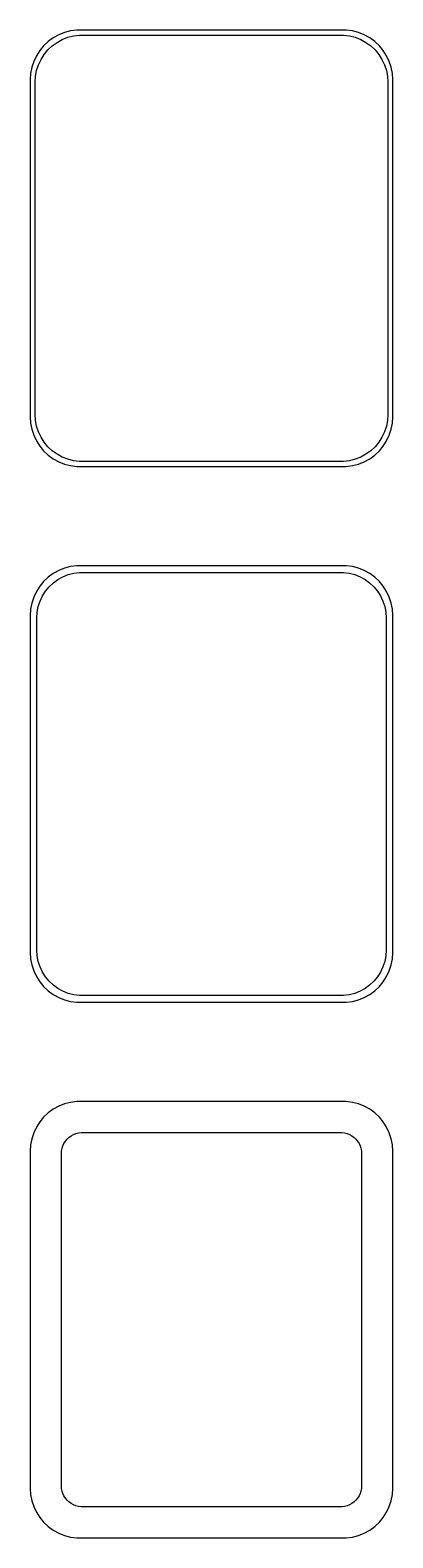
# Model space of a CAD drawing. Header units: metres. Extents: x -18 to 18, y 140 to 292.
import ezdxf

# ---------------------------------------------------------------- set-up
doc = ezdxf.new("R2010")
doc.units = ezdxf.units.M

msp = doc.modelspace()

# ---------------------------------------------------------------- linework, layer by layer
for p, q in [((-14.1869, 291.911), (-14.7951, 291.755)), ((-13.5639, 291.99), (-14.1869, 291.911)), ((13.5639, 291.99), (-13.5639, 291.99)), ((14.1869, 291.911), (13.5639, 291.99)), ((14.7951, 291.755), (14.1869, 291.911)), ((-16.8948, 290.423), (-17.2951, 289.939)), ((-16.4371, 290.853), (-16.8948, 290.423)), ((-16.4626, 290.002), (-16.0278, 290.41)), ((-15.9291, 291.222), (-16.4371, 290.853)), ((-16.0278, 290.41), (-15.5452, 290.761)), ((-15.3789, 291.524), (-15.9291, 291.222)), ((-15.5452, 290.761), (-15.0224, 291.048)), ((-14.7951, 291.755), (-15.3789, 291.524)), ((-15.0224, 291.048), (-14.4678, 291.268)), ((-14.4678, 291.268), (-13.8901, 291.416)), ((-13.8901, 291.416), (-13.2982, 291.491)), ((-13.2982, 291.491), (13.2982, 291.491)), ((13.2982, 291.491), (13.8901, 291.416)), ((13.8901, 291.416), (14.4678, 291.268)), ((14.4678, 291.268), (15.0224, 291.048)), ((15.3789, 291.524), (14.7951, 291.755)), ((15.0224, 291.048), (15.5452, 290.761)), ((15.9291, 291.222), (15.3789, 291.524)), ((15.5452, 290.761), (16.0278, 290.41)), ((16.4371, 290.853), (15.9291, 291.222)), ((16.0278, 290.41), (16.4626, 290.002)), ((16.8948, 290.423), (16.4371, 290.853)), ((17.2951, 289.939), (16.8948, 290.423)), ((-17.8989, 288.841), (-18.0929, 288.243)), ((-17.6315, 289.409), (-17.8989, 288.841)), ((-17.2951, 289.939), (-17.6315, 289.409)), ((-17.4164, 288.499), (-17.1624, 289.038)), ((-17.1624, 289.038), (-16.8428, 289.542)), ((-16.8428, 289.542), (-16.4626, 290.002)), ((16.4626, 290.002), (16.8428, 289.542)), ((16.8428, 289.542), (17.1624, 289.038)), ((17.1624, 289.038), (17.4164, 288.499)), ((17.6315, 289.409), (17.2951, 289.939)), ((17.8989, 288.841), (17.6315, 289.409)), ((18.0929, 288.243), (17.8989, 288.841)), ((-18.2106, 287.627), (-18.25, 287)), ((-18.0929, 288.243), (-18.2106, 287.627)), ((-17.75, 286.75), (-17.7125, 287.345)), ((-17.7125, 287.345), (-17.6008, 287.931)), ((-17.6008, 287.931), (-17.4164, 288.499)), ((17.4164, 288.499), (17.6008, 287.931)), ((17.6008, 287.931), (17.7125, 287.345)), ((17.7125, 287.345), (17.75, 286.75)), ((18.2106, 287.627), (18.0929, 288.243)), ((18.25, 287), (18.2106, 287.627)), ((-18.25, 287), (-18.25, 253)), ((-17.75, 253.25), (-17.75, 286.75)), ((17.75, 286.75), (17.75, 253.25)), ((18.25, 253), (18.25, 287)), ((-18.25, 253), (-18.2106, 252.373)), ((-18.2106, 252.373), (-18.0929, 251.757)), ((-17.7125, 252.655), (-17.75, 253.25)), ((-17.6008, 252.069), (-17.7125, 252.655)), ((17.7125, 252.655), (17.6008, 252.069)), ((17.75, 253.25), (17.7125, 252.655)), ((18.0929, 251.757), (18.2106, 252.373)), ((18.2106, 252.373), (18.25, 253)), ((-18.0929, 251.757), (-17.8989, 251.159)), ((-17.8989, 251.159), (-17.6315, 250.591)), ((-17.4164, 251.501), (-17.6008, 252.069)), ((-17.1624, 250.962), (-17.4164, 251.501)), ((-16.8428, 250.458), (-17.1624, 250.962)), ((17.1624, 250.962), (16.8428, 250.458)), ((17.4164, 251.501), (17.1624, 250.962)), ((17.6008, 252.069), (17.4164, 251.501)), ((17.6315, 250.591), (17.8989, 251.159)), ((17.8989, 251.159), (18.0929, 251.757)), ((-17.6315, 250.591), (-17.2951, 250.061)), ((-17.2951, 250.061), (-16.8948, 249.577)), ((-16.8948, 249.577), (-16.4371, 249.147)), ((-16.4626, 249.998), (-16.8428, 250.458)), ((-16.0278, 249.59), (-16.4626, 249.998)), ((-15.5452, 249.239), (-16.0278, 249.59)), ((16.0278, 249.59), (15.5452, 249.239)), ((16.4626, 249.998), (16.0278, 249.59)), ((16.4371, 249.147), (16.8948, 249.577)), ((16.8428, 250.458), (16.4626, 249.998)), ((16.8948, 249.577), (17.2951, 250.061)), ((17.2951, 250.061), (17.6315, 250.591)), ((-16.4371, 249.147), (-15.9291, 248.778)), ((-15.9291, 248.778), (-15.3789, 248.476)), ((-15.0224, 248.952), (-15.5452, 249.239)), ((-15.3789, 248.476), (-14.7951, 248.245)), ((-14.4678, 248.732), (-15.0224, 248.952)), ((-14.7951, 248.245), (-14.1869, 248.089)), ((-13.8901, 248.584), (-14.4678, 248.732)), ((-14.1869, 248.089), (-13.5639, 248.01)), ((-13.2982, 248.509), (-13.8901, 248.584)), ((-13.5639, 248.01), (13.5639, 248.01)), ((13.2982, 248.509), (-13.2982, 248.509)), ((13.8901, 248.584), (13.2982, 248.509)), ((13.5639, 248.01), (14.1869, 248.089)), ((14.4678, 248.732), (13.8901, 248.584)), ((14.1869, 248.089), (14.7951, 248.245)), ((15.0224, 248.952), (14.4678, 248.732)), ((14.7951, 248.245), (15.3789, 248.476)), ((15.5452, 249.239), (15.0224, 248.952)), ((15.3789, 248.476), (15.9291, 248.778)), ((15.9291, 248.778), (16.4371, 249.147)), ((-15.9291, 237.222), (-16.4371, 236.853)), ((-15.3789, 237.524), (-15.9291, 237.222)), ((-14.7951, 237.755), (-15.3789, 237.524)), ((-14.9494, 236.893), (-14.4148, 237.104)), ((-14.1869, 237.911), (-14.7951, 237.755)), ((-14.4148, 237.104), (-13.8579, 237.247)), ((-13.5639, 237.99), (-14.1869, 237.911)), ((-13.8579, 237.247), (-13.2875, 237.319)), ((13.5639, 237.99), (-13.5639, 237.99)), ((-13.2875, 237.319), (13.2875, 237.319)), ((13.2875, 237.319), (13.8579, 237.247)), ((14.1869, 237.911), (13.5639, 237.99)), ((13.8579, 237.247), (14.4148, 237.104)), ((14.7951, 237.755), (14.1869, 237.911)), ((14.4148, 237.104), (14.9494, 236.893)), ((15.3789, 237.524), (14.7951, 237.755)), ((15.9291, 237.222), (15.3789, 237.524)), ((16.4371, 236.853), (15.9291, 237.222)), ((-17.2951, 235.939), (-17.6315, 235.409)), ((-16.8948, 236.423), (-17.2951, 235.939)), ((-16.4371, 236.853), (-16.8948, 236.423)), ((-16.704, 235.441), (-16.3375, 235.884)), ((-16.3375, 235.884), (-15.9184, 236.278)), ((-15.9184, 236.278), (-15.4532, 236.616)), ((-15.4532, 236.616), (-14.9494, 236.893)), ((14.9494, 236.893), (15.4532, 236.616)), ((15.4532, 236.616), (15.9184, 236.278)), ((15.9184, 236.278), (16.3375, 235.884)), ((16.3375, 235.884), (16.704, 235.441)), ((16.8948, 236.423), (16.4371, 236.853)), ((17.2951, 235.939), (16.8948, 236.423)), ((17.6315, 235.409), (17.2951, 235.939)), ((-18.0929, 234.243), (-18.2106, 233.627)), ((-17.8989, 234.841), (-18.0929, 234.243)), ((-17.6315, 235.409), (-17.8989, 234.841)), ((-17.4346, 233.889), (-17.2569, 234.435)), ((-17.2569, 234.435), (-17.0121, 234.956)), ((-17.0121, 234.956), (-16.704, 235.441)), ((16.704, 235.441), (17.0121, 234.956)), ((17.0121, 234.956), (17.2569, 234.435)), ((17.2569, 234.435), (17.4346, 233.889)), ((17.8989, 234.841), (17.6315, 235.409)), ((18.0929, 234.243), (17.8989, 234.841)), ((18.2106, 233.627), (18.0929, 234.243)), ((-18.2106, 233.627), (-18.25, 233)), ((-18.25, 233), (-18.25, 199)), ((-17.5784, 232.75), (-17.5423, 233.324)), ((-17.5784, 199.25), (-17.5784, 232.75)), ((-17.5423, 233.324), (-17.4346, 233.889)), ((17.4346, 233.889), (17.5423, 233.324)), ((17.5423, 233.324), (17.5784, 232.75)), ((17.5784, 232.75), (17.5784, 199.25)), ((18.25, 233), (18.2106, 233.627)), ((18.25, 199), (18.25, 233)), ((-17.5423, 198.676), (-17.5784, 199.25)), ((17.5784, 199.25), (17.5423, 198.676)), ((-18.25, 199), (-18.2106, 198.373)), ((-18.2106, 198.373), (-18.0929, 197.757)), ((-18.0929, 197.757), (-17.8989, 197.159)), ((-17.4346, 198.111), (-17.5423, 198.676)), ((-17.2569, 197.565), (-17.4346, 198.111)), ((17.4346, 198.111), (17.2569, 197.565)), ((17.5423, 198.676), (17.4346, 198.111)), ((17.8989, 197.159), (18.0929, 197.757)), ((18.0929, 197.757), (18.2106, 198.373)), ((18.2106, 198.373), (18.25, 199)), ((-17.8989, 197.159), (-17.6315, 196.591)), ((-17.6315, 196.591), (-17.2951, 196.061)), ((-17.2951, 196.061), (-16.8948, 195.577)), ((-17.0121, 197.044), (-17.2569, 197.565)), ((-16.704, 196.559), (-17.0121, 197.044)), ((-16.3375, 196.116), (-16.704, 196.559)), ((-15.9184, 195.722), (-16.3375, 196.116)), ((16.3375, 196.116), (15.9184, 195.722)), ((16.704, 196.559), (16.3375, 196.116)), ((17.0121, 197.044), (16.704, 196.559)), ((16.8948, 195.577), (17.2951, 196.061)), ((17.2569, 197.565), (17.0121, 197.044)), ((17.2951, 196.061), (17.6315, 196.591)), ((17.6315, 196.591), (17.8989, 197.159)), ((-16.8948, 195.577), (-16.4371, 195.147)), ((-16.4371, 195.147), (-15.9291, 194.778)), ((-15.9291, 194.778), (-15.3789, 194.476)), ((-15.4532, 195.384), (-15.9184, 195.722)), ((-14.9494, 195.107), (-15.4532, 195.384)), ((-14.4148, 194.896), (-14.9494, 195.107)), ((-13.8579, 194.753), (-14.4148, 194.896)), ((-13.2875, 194.681), (-13.8579, 194.753)), ((13.2875, 194.681), (-13.2875, 194.681)), ((13.8579, 194.753), (13.2875, 194.681)), ((14.4148, 194.896), (13.8579, 194.753)), ((14.9494, 195.107), (14.4148, 194.896)), ((15.4532, 195.384), (14.9494, 195.107)), ((15.3789, 194.476), (15.9291, 194.778)), ((15.9184, 195.722), (15.4532, 195.384)), ((15.9291, 194.778), (16.4371, 195.147)), ((16.4371, 195.147), (16.8948, 195.577)), ((-15.3789, 194.476), (-14.7951, 194.245)), ((-14.7951, 194.245), (-14.1869, 194.089)), ((-14.1869, 194.089), (-13.5639, 194.01)), ((-13.5639, 194.01), (13.5639, 194.01)), ((13.5639, 194.01), (14.1869, 194.089)), ((14.1869, 194.089), (14.7951, 194.245)), ((14.7951, 194.245), (15.3789, 194.476)), ((-14.1869, 183.911), (-14.7951, 183.755)), ((-13.5639, 183.99), (-14.1869, 183.911)), ((13.5639, 183.99), (-13.5639, 183.99)), ((14.1869, 183.911), (13.5639, 183.99)), ((14.7951, 183.755), (14.1869, 183.911)), ((-16.8948, 182.423), (-17.2951, 181.939)), ((-16.4371, 182.853), (-16.8948, 182.423)), ((-15.9291, 183.222), (-16.4371, 182.853)), ((-15.3789, 183.524), (-15.9291, 183.222)), ((-14.7951, 183.755), (-15.3789, 183.524)), ((15.3789, 183.524), (14.7951, 183.755)), ((15.9291, 183.222), (15.3789, 183.524)), ((16.4371, 182.853), (15.9291, 183.222)), ((16.8948, 182.423), (16.4371, 182.853)), ((17.2951, 181.939), (16.8948, 182.423)), ((-17.6315, 181.409), (-17.8989, 180.841)), ((-17.2951, 181.939), (-17.6315, 181.409)), ((17.6315, 181.409), (17.2951, 181.939)), ((17.8989, 180.841), (17.6315, 181.409)), ((-18.2106, 179.627), (-18.25, 179)), ((-18.0929, 180.243), (-18.2106, 179.627)), ((-17.8989, 180.841), (-18.0929, 180.243)), ((-15.0434, 179.275), (-14.9615, 179.527)), ((-14.9615, 179.527), (-14.8487, 179.766)), ((-14.8487, 179.766), (-14.7067, 179.99)), ((-14.7067, 179.99), (-14.5378, 180.194)), ((-14.5378, 180.194), (-14.3447, 180.375)), ((-14.3447, 180.375), (-14.1304, 180.531)), ((-14.1304, 180.531), (-13.8982, 180.659)), ((-13.8982, 180.659), (-13.6519, 180.756)), ((-13.6519, 180.756), (-13.3953, 180.822)), ((-13.3953, 180.822), (-13.1325, 180.855)), ((-13.1325, 180.855), (13.1325, 180.855)), ((13.1325, 180.855), (13.3953, 180.822)), ((13.3953, 180.822), (13.6519, 180.756)), ((13.6519, 180.756), (13.8982, 180.659)), ((13.8982, 180.659), (14.1304, 180.531)), ((14.1304, 180.531), (14.3447, 180.375)), ((14.3447, 180.375), (14.5378, 180.194)), ((14.5378, 180.194), (14.7067, 179.99)), ((14.7067, 179.99), (14.8487, 179.766)), ((14.8487, 179.766), (14.9615, 179.527)), ((14.9615, 179.527), (15.0434, 179.275)), ((18.0929, 180.243), (17.8989, 180.841)), ((18.2106, 179.627), (18.0929, 180.243)), ((18.25, 179), (18.2106, 179.627)), ((-18.25, 179), (-18.25, 145)), ((-15.1096, 178.75), (-15.093, 179.014)), ((-15.1096, 145.25), (-15.1096, 178.75)), ((-15.093, 179.014), (-15.0434, 179.275)), ((15.0434, 179.275), (15.093, 179.014)), ((15.093, 179.014), (15.1096, 178.75)), ((15.1096, 178.75), (15.1096, 145.25)), ((18.25, 145), (18.25, 179)), ((-18.25, 145), (-18.2106, 144.373)), ((-15.093, 144.986), (-15.1096, 145.25)), ((-15.0434, 144.725), (-15.093, 144.986)), ((-14.9615, 144.473), (-15.0434, 144.725)), ((-14.8487, 144.234), (-14.9615, 144.473)), ((14.9615, 144.473), (14.8487, 144.234)), ((15.0434, 144.725), (14.9615, 144.473)), ((15.093, 144.986), (15.0434, 144.725)), ((15.1096, 145.25), (15.093, 144.986)), ((18.2106, 144.373), (18.25, 145)), ((-18.2106, 144.373), (-18.0929, 143.757)), ((-18.0929, 143.757), (-17.8989, 143.159)), ((-17.8989, 143.159), (-17.6315, 142.591)), ((-14.7067, 144.01), (-14.8487, 144.234)), ((-14.5378, 143.806), (-14.7067, 144.01)), ((-14.3447, 143.625), (-14.5378, 143.806)), ((-14.1304, 143.469), (-14.3447, 143.625)), ((-13.8982, 143.341), (-14.1304, 143.469)), ((-13.6519, 143.244), (-13.8982, 143.341)), ((-13.3953, 143.178), (-13.6519, 143.244)), ((-13.1325, 143.145), (-13.3953, 143.178)), ((13.1325, 143.145), (-13.1325, 143.145)), ((13.3953, 143.178), (13.1325, 143.145)), ((13.6519, 143.244), (13.3953, 143.178)), ((13.8982, 143.341), (13.6519, 143.244)), ((14.1304, 143.469), (13.8982, 143.341)), ((14.3447, 143.625), (14.1304, 143.469)), ((14.5378, 143.806), (14.3447, 143.625)), ((14.7067, 144.01), (14.5378, 143.806)), ((14.8487, 144.234), (14.7067, 144.01)), ((17.6315, 142.591), (17.8989, 143.159)), ((17.8989, 143.159), (18.0929, 143.757)), ((18.0929, 143.757), (18.2106, 144.373)), ((-17.6315, 142.591), (-17.2951, 142.061)), ((-17.2951, 142.061), (-16.8948, 141.577)), ((-16.8948, 141.577), (-16.4371, 141.147)), ((16.4371, 141.147), (16.8948, 141.577)), ((16.8948, 141.577), (17.2951, 142.061)), ((17.2951, 142.061), (17.6315, 142.591)), ((-16.4371, 141.147), (-15.9291, 140.778)), ((-15.9291, 140.778), (-15.3789, 140.476)), ((-15.3789, 140.476), (-14.7951, 140.245)), ((-14.7951, 140.245), (-14.1869, 140.089)), ((-14.1869, 140.089), (-13.5639, 140.01)), ((-13.5639, 140.01), (13.5639, 140.01)), ((13.5639, 140.01), (14.1869, 140.089)), ((14.1869, 140.089), (14.7951, 140.245)), ((14.7951, 140.245), (15.3789, 140.476)), ((15.3789, 140.476), (15.9291, 140.778)), ((15.9291, 140.778), (16.4371, 141.147))]:
    msp.add_line(p, q)

doc.saveas('drawing.dxf')
